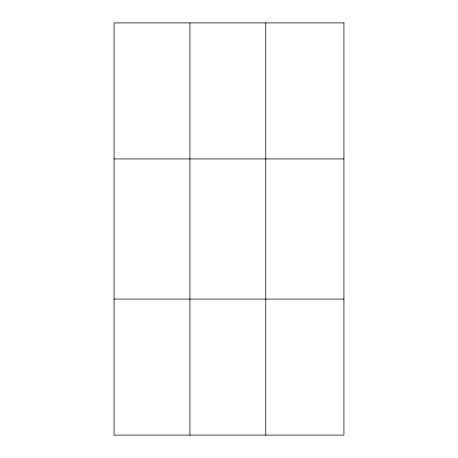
<?xml version="1.0" encoding="UTF-8"?>
<svg xmlns="http://www.w3.org/2000/svg" width="458" height="458" viewBox="0 0 458 458"><rect width="100%" height="100%" fill="white"/><g stroke="black" fill="none" stroke-linecap="round" stroke-linejoin="round"><path stroke-width="0.69" d="M189.927 435.1L189.927 22.9M265.777 435.1L265.777 22.9M114.071 158.926L343.929 158.926M114.071 299.074L343.929 299.074M343.929 22.9L343.929 435.1L114.071 435.1L114.071 22.9L343.929 22.9"/></g></svg>
